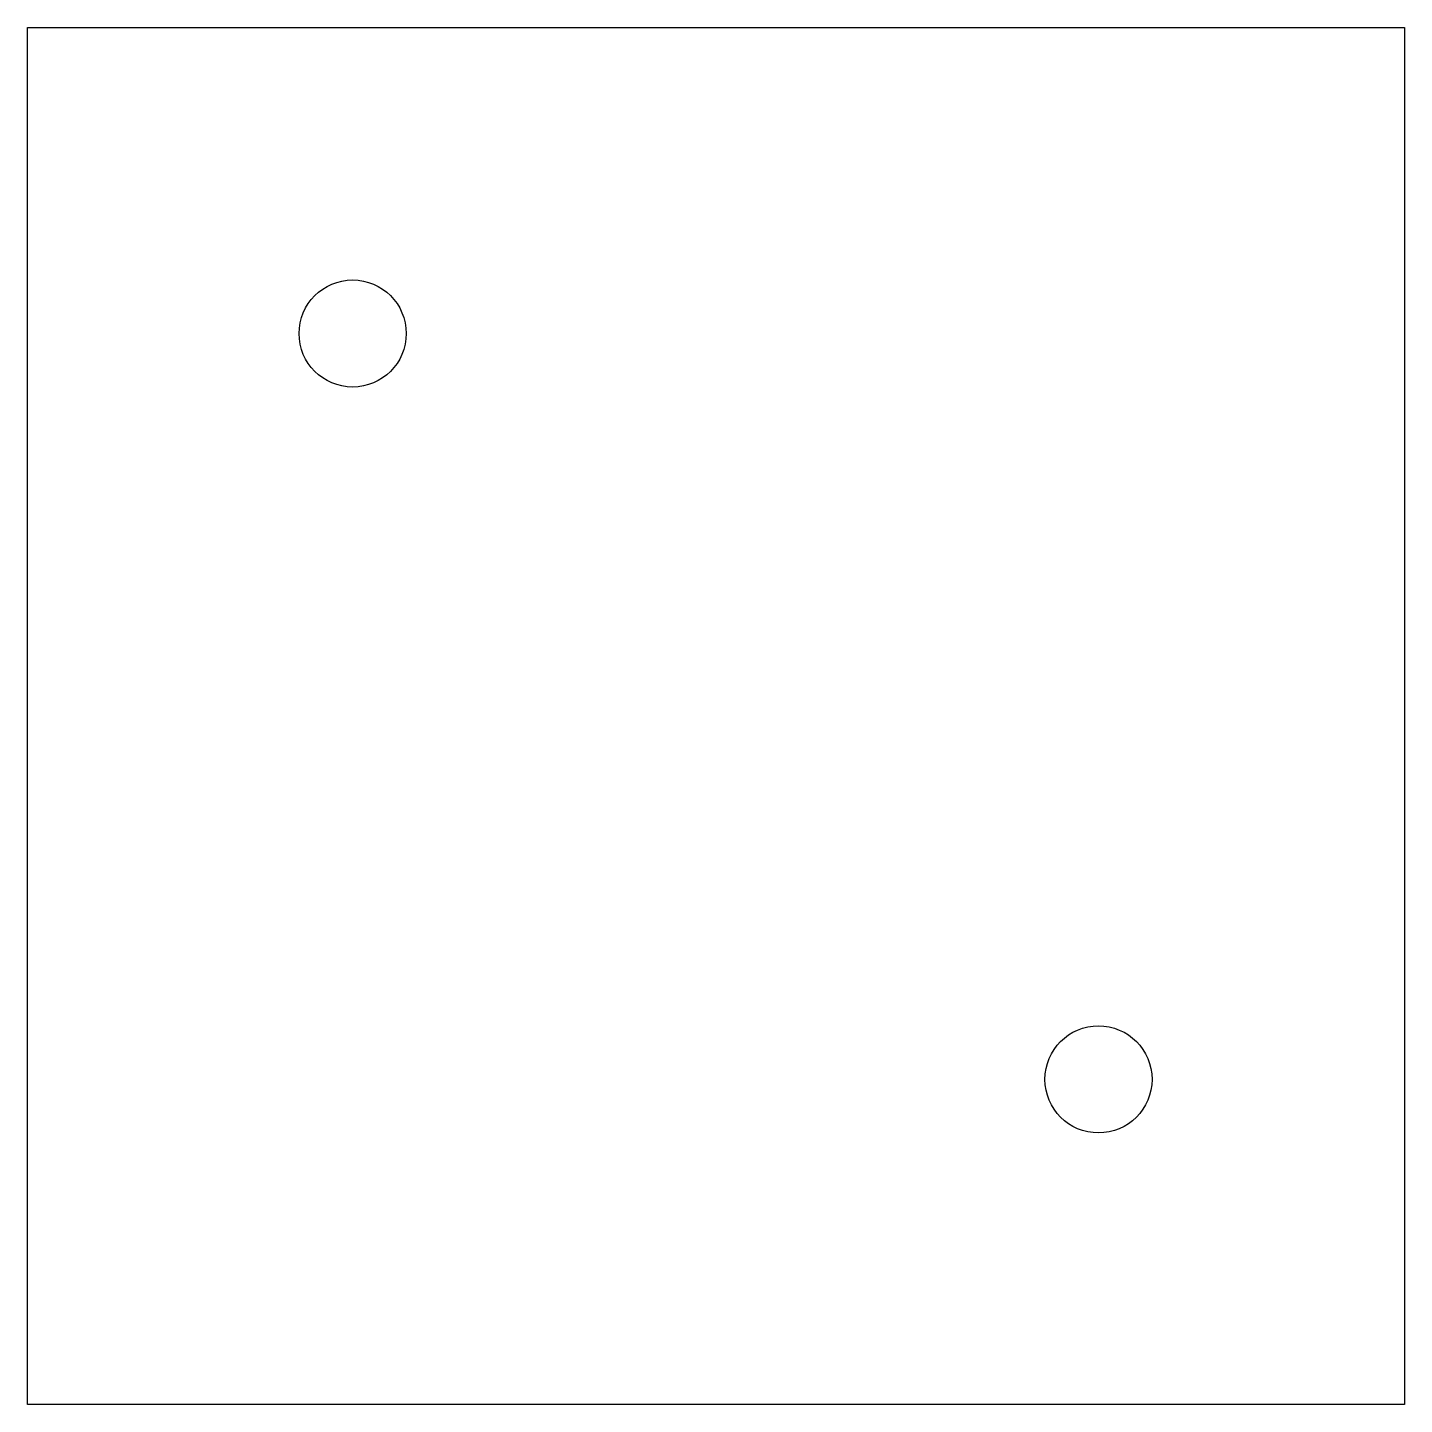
# Model space of a CAD drawing. Header units: millimetres. Extents: x 0 to 180, y 0 to 180.
import ezdxf

# ---------------------------------------------------------------- set-up
doc = ezdxf.new("R2010")
doc.units = ezdxf.units.MM
doc.layers.add('DECOUPE', color=7, linetype='CONTINUOUS')

msp = doc.modelspace()

# ---------------------------------------------------------------- linework, layer by layer
at = {"layer": 'DECOUPE'}
for p, q in [((0, 0), (0, 180)), ((0, 180), (180, 180)), ((180, 180), (180, 0)), ((180, 0), (0, 0))]:
    msp.add_line(p, q, dxfattribs=at)
for centre in [(42.5, 140), (140, 42.5)]:
    msp.add_circle(centre, 7, dxfattribs=at)

doc.saveas('drawing.dxf')
